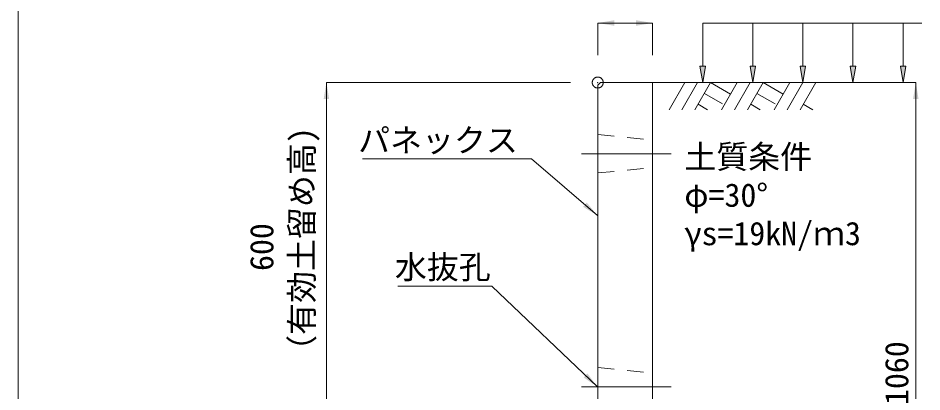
# Model space of a CAD drawing. Units: millimetres at full size, sheet at 1:40. Extents: x 206103 to 244503, y 883348 to 903496.
# Drawn here: x 213303 to 214952, y 901144 to 901826 of the extents above; entities that cross this region are included whole.
import ezdxf
from ezdxf.enums import TextEntityAlignment as Align

# ---------------------------------------------------------------- set-up
doc = ezdxf.new("R2010")
doc.units = ezdxf.units.MM
doc.header["$LTSCALE"] = 40
doc.header["$PDMODE"] = 32
doc.header["$PDSIZE"] = 20
doc.linetypes.add('USER1', pattern=[28.575, 19.05, -3.175, 3.175, -3.175])
doc.linetypes.add('USER2', pattern=[1.35, 0.75, -0.6])
for name, color, linetype, lineweight in [('0_2', 7, 'Continuous', 20), ('パネックスKUS', 2, 'Continuous', 20), ('図枠', 5, 'Continuous', 13), ('寸法線', 7, 'Continuous', 13), ('引出線', 4, 'Continuous', 13), ('補助線', 8, 'USER1', 13), ('ﾊｯﾁﾝｸﾞ', 7, 'Continuous', 5)]:
    doc.layers.add(name, color=color, linetype=linetype, lineweight=lineweight)
doc.layers.add('文字', color=7, linetype='Continuous')
doc.styles.add('ＭＳ ゴシック', font='')
doc.styles.get('ＭＳ ゴシック').set_extended_font_data('MS Gothic')

# ---------------------------------------------------------------- blocks, each defined once
blk = doc.blocks.new('filled_arrow')
at = {"color": 0, "linetype": 'Continuous', "lineweight": -2}
blk.add_solid([(7.5, 1.25), (0, 0), (7.5, -1.25)], dxfattribs=at)

msp = doc.modelspace()

# ---------------------------------------------------------------- hatches: boundary and pattern name
at = {"layer": '寸法線'}
for points in [[(214557.19, 901738.33), (214552.19, 901708.33), (214547.19, 901738.33)], [(214648.6, 901738.33), (214643.6, 901708.33), (214638.6, 901738.33)], [(214740.01, 901738.33), (214735.01, 901708.33), (214730.01, 901738.33)], [(214831.42, 901738.33), (214826.42, 901708.33), (214821.42, 901738.33)], [(214922.84, 901738.33), (214917.84, 901708.33), (214912.84, 901738.33)]]:
    msp.add_hatch(color=256, dxfattribs=at).paths.add_polyline_path(points)

# ---------------------------------------------------------------- linework, layer by layer
at = {"layer": '0_2'}
msp.add_line((214460.77, 901708.33), (214860.77, 901708.33), dxfattribs=at)
at = {"layer": 'パネックスKUS'}
for p, q in [((214365.77, 901708.33), (214360.77, 901703.33)), ((214360.77, 901703.33), (214360.77, 901108.33)), ((214460.77, 901708.33), (214365.77, 901708.33)), ((214460.77, 900648.33), (214460.77, 901708.33))]:
    msp.add_line(p, q, dxfattribs=at)
at = {"layer": 'パネックスKUS', "linetype": 'USER2', "lineweight": 9}
for p, q in [((214360.77, 901613.33), (214460.77, 901603.33)), ((214360.77, 901543.33), (214460.77, 901553.33)), ((214360.77, 901188.33), (214460.77, 901178.33))]:
    msp.add_line(p, q, dxfattribs=at)
at = {"layer": '図枠'}
msp.add_line((213303.21, 903148.33), (213303.21, 883448.33), dxfattribs=at)
at = {"layer": '寸法線'}
for p, q in [((214360.77, 901816.88), (214460.77, 901816.88)), ((214360.77, 901758.33), (214360.77, 901816.88)), ((214460.77, 901758.33), (214460.77, 901816.88)), ((213865.77, 901108.33), (213865.77, 901708.33)), ((214310.77, 901708.33), (213865.77, 901708.33)), ((214510.77, 901708.33), (214941.05, 901708.33)), ((214941.05, 900648.33), (214941.05, 901708.33))]:
    msp.add_line(p, q, dxfattribs=at)
at = {"layer": '寸法線', "lineweight": 9}
for p, q in [((214952.19, 901816.88), (214552.19, 901816.88)), ((214552.19, 901738.33), (214552.19, 901816.88)), ((214643.6, 901738.33), (214643.6, 901816.88)), ((214735.01, 901738.33), (214735.01, 901816.88)), ((214826.42, 901738.33), (214826.42, 901816.88)), ((214917.84, 901738.33), (214917.84, 901816.88))]:
    msp.add_line(p, q, dxfattribs=at)
for points in [[(214557.19, 901738.33), (214552.19, 901708.33), (214547.19, 901738.33)], [(214648.6, 901738.33), (214643.6, 901708.33), (214638.6, 901738.33)], [(214740.01, 901738.33), (214735.01, 901708.33), (214730.01, 901738.33)], [(214831.42, 901738.33), (214826.42, 901708.33), (214821.42, 901738.33)], [(214922.84, 901738.33), (214917.84, 901708.33), (214912.84, 901738.33)]]:
    msp.add_lwpolyline(points, close=True, dxfattribs=at)
at = {"layer": '引出線'}
for points in [[(214360.21, 901465.83), (214240, 901569.29), (213931.75, 901569.29)], [(214360.21, 901153.33), (214167.75, 901336.78), (213996, 901336.78)]]:
    msp.add_lwpolyline(points, dxfattribs=at)
at = {"layer": '補助線'}
for p, q in [((214330.85, 901578.33), (214494.56, 901578.33)), ((214330.85, 901153.33), (214494.56, 901153.33))]:
    msp.add_line(p, q, dxfattribs=at)
msp.add_point((214360.77, 901708.33), dxfattribs=at)
at = {"layer": 'ﾊｯﾁﾝｸﾞ', "lineweight": 9}
for p, q in [((214519.42, 901708.32), (214490.77, 901658.7)), ((214543.04, 901708.32), (214514.39, 901658.7)), ((214566.66, 901708.32), (214538.02, 901658.7)), ((214566.66, 901708.32), (214603.23, 901687.21)), ((214615.42, 901708.32), (214586.77, 901658.7)), ((214639.04, 901708.32), (214610.39, 901658.7)), ((214662.66, 901708.32), (214634.01, 901658.7)), ((214662.66, 901708.32), (214699.23, 901687.21)), ((214711.42, 901708.32), (214682.77, 901658.7)), ((214735.04, 901708.32), (214706.39, 901658.7)), ((214758.66, 901708.32), (214730.01, 901658.7)), ((214555.24, 901688.54), (214588.65, 901669.25)), ((214651.24, 901688.54), (214684.66, 901669.25)), ((214543.82, 901668.75), (214561.23, 901658.7)), ((214639.82, 901668.75), (214657.23, 901658.7)), ((214735.82, 901668.75), (214753.23, 901658.7))]:
    msp.add_line(p, q, dxfattribs=at)

# ---------------------------------------------------------------- block references
at = {"layer": '寸法線', "xscale": 4, "yscale": 4}
msp.add_blockref('filled_arrow', (214360.77, 901816.88), dxfattribs=at)
for p, rotation in [((214460.77, 901816.88), 180), ((213865.77, 901708.33), 270), ((214941.05, 901708.33), 270)]:
    msp.add_blockref('filled_arrow', p, dxfattribs=dict(at, rotation=rotation))
at = {"layer": '引出線', "xscale": 4, "yscale": 4}
for p, rotation in [((214360.21, 901465.83), 139.3), ((214360.21, 901153.33), 136.4)]:
    msp.add_blockref('filled_arrow', p, dxfattribs=dict(at, rotation=rotation))

# ---------------------------------------------------------------- texts
at = {"layer": '寸法線', "style": 'ＭＳ ゴシック'}
for s, p in [('（有効土留め高)', (213854.97, 901189.8)), ('600', (213781.85, 901364.62))]:
    msp.add_text(s, height=42.72, rotation=90, dxfattribs=at).set_placement(p, align=Align.BOTTOM_LEFT)
msp.add_text('1060', height=42.72, rotation=90, dxfattribs=at).set_placement((214906.05, 901178.33), align=Align.MIDDLE_CENTER)
at = {"layer": '引出線', "style": 'ＭＳ ゴシック'}
for s, p in [('パネックス', (214215, 901624.43)), ('水抜孔', (214165.5, 901393.06))]:
    msp.add_text(s, height=42.72, dxfattribs=at).set_placement(p, align=Align.TOP_RIGHT)
at = {"layer": '文字', "style": 'ＭＳ ゴシック'}
for s, p in [('土質条件', (214518.74, 901594.36)), ('φ=30°', (214518.74, 901524.36)), ('γs=19kN/ｍ3', (214518.74, 901454.36))]:
    msp.add_text(s, height=42.72, dxfattribs=at).set_placement(p, align=Align.TOP_LEFT)

doc.saveas('drawing.dxf')
